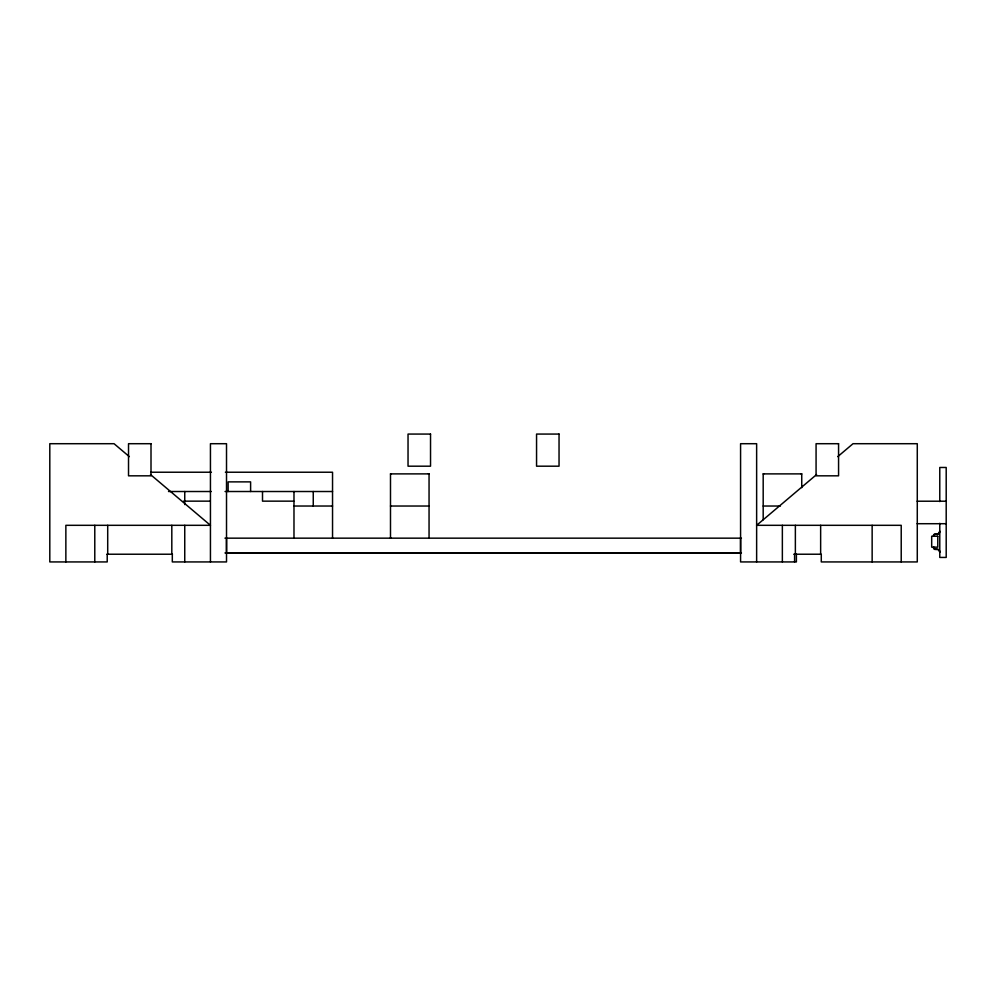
<?xml version="1.0" encoding="UTF-8"?>
<svg xmlns="http://www.w3.org/2000/svg" width="996" height="996" viewBox="0 0 996 996"><rect width="100%" height="100%" fill="white"/><g stroke="black" fill="none" stroke-linecap="round" stroke-linejoin="round"><path stroke-width="1.49" d="M226.515 552.817L226.515 538.164M332.54 552.942L390.494 552.942M740.576 538.164L740.576 552.817L226.279 552.917M816.583 474.557L756.636 525.315L901.218 525.315L901.218 561.931M837.748 456.641L853.024 443.706L917.279 443.706L917.279 561.931L821.277 561.931L821.277 554.224L793.8 554.224M150.844 472.229L211.413 472.229M225.382 472.229L332.54 472.229L332.54 538.164M390.494 538.164L391.154 538.164L390.494 538.164L390.494 473.884L391.154 473.884L429.052 473.884L429.052 538.164M763.185 519.8L763.185 473.884L801.743 473.884L801.743 487.667M168.523 491.514L211.301 491.514M225.059 491.514L332.54 491.514M183.513 501.15L210.305 501.15M293.745 501.15L262.508 501.15L262.508 491.514M917.129 501.212L946.2 501.212M293.982 506.03L332.54 506.03M390.494 506.03L429.052 506.03M763.185 506.03L780.391 506.03M917.129 523.709L946.2 523.709M939.776 531.129L939.228 532.188A2.316 2.316 0 0 1 937.585 533.831L934.833 533.968A1.855 1.855 0 0 0 933.513 535.288L933.464 536.234M224.959 538.164L741.435 538.164M939.776 552.27L939.228 551.199A2.316 2.316 0 0 0 937.585 549.568L934.833 549.419A1.855 1.855 0 0 1 933.513 548.099L933.464 547.153M224.959 552.942L741.435 552.942M106.958 554.224L172.445 554.224M763.185 473.884L763.845 473.884M801.083 473.884L801.743 473.884M390.494 473.884L391.154 473.897M428.392 473.884L429.052 473.897M129.343 456.641L114.054 443.706L49.8 443.706L49.8 561.931L107.219 561.931L107.219 554.224M150.496 474.557L210.442 525.315L65.861 525.315L65.861 561.931M939.776 501.598L939.776 467.473L946.2 467.473L946.2 557.436L939.776 557.436L939.776 523.311M933.924 536.234L933.924 535.773A1.394 1.394 0 0 1 935.319 534.379L936.987 534.379A2.789 2.789 0 0 0 939.776 531.59M933.924 547.153L933.924 547.626A1.394 1.394 0 0 0 935.319 549.02L936.987 549.02A2.789 2.789 0 0 1 939.776 551.796M872.147 525.315L872.147 561.931M820.642 525.315L820.642 554.224M796.389 554.224L796.389 561.931L740.576 561.931L740.576 443.706L756.636 443.706L756.636 561.931M795.368 525.315L795.368 554.224M794.596 554.224L794.596 561.931M782.358 525.315L782.358 561.931M313.254 491.514L313.254 506.03M293.982 491.514L293.982 538.164M250.606 491.514L250.606 481.877L228.121 481.877L228.121 491.514M210.442 561.931L210.442 443.706L226.515 443.706L226.515 561.931L172.308 561.931L172.308 554.224M184.746 491.514L184.746 504.586M184.746 525.315L184.746 561.931M171.81 525.315L171.81 554.224M107.705 525.315L107.705 554.224M94.782 525.315L94.782 561.931M430.533 434.069L408.036 434.069L408.036 466.19L430.533 466.19L430.533 434.069M559.042 434.069L536.558 434.069L536.558 466.19L559.042 466.19L559.042 434.069M151.006 443.706L128.521 443.706L128.521 475.827L151.006 475.827L151.006 443.706M838.57 443.706L816.073 443.706L816.073 475.827L838.57 475.827L838.57 443.706M937.784 536.234L931.683 536.234L931.683 547.153L937.784 547.153L937.784 536.234"/></g></svg>
